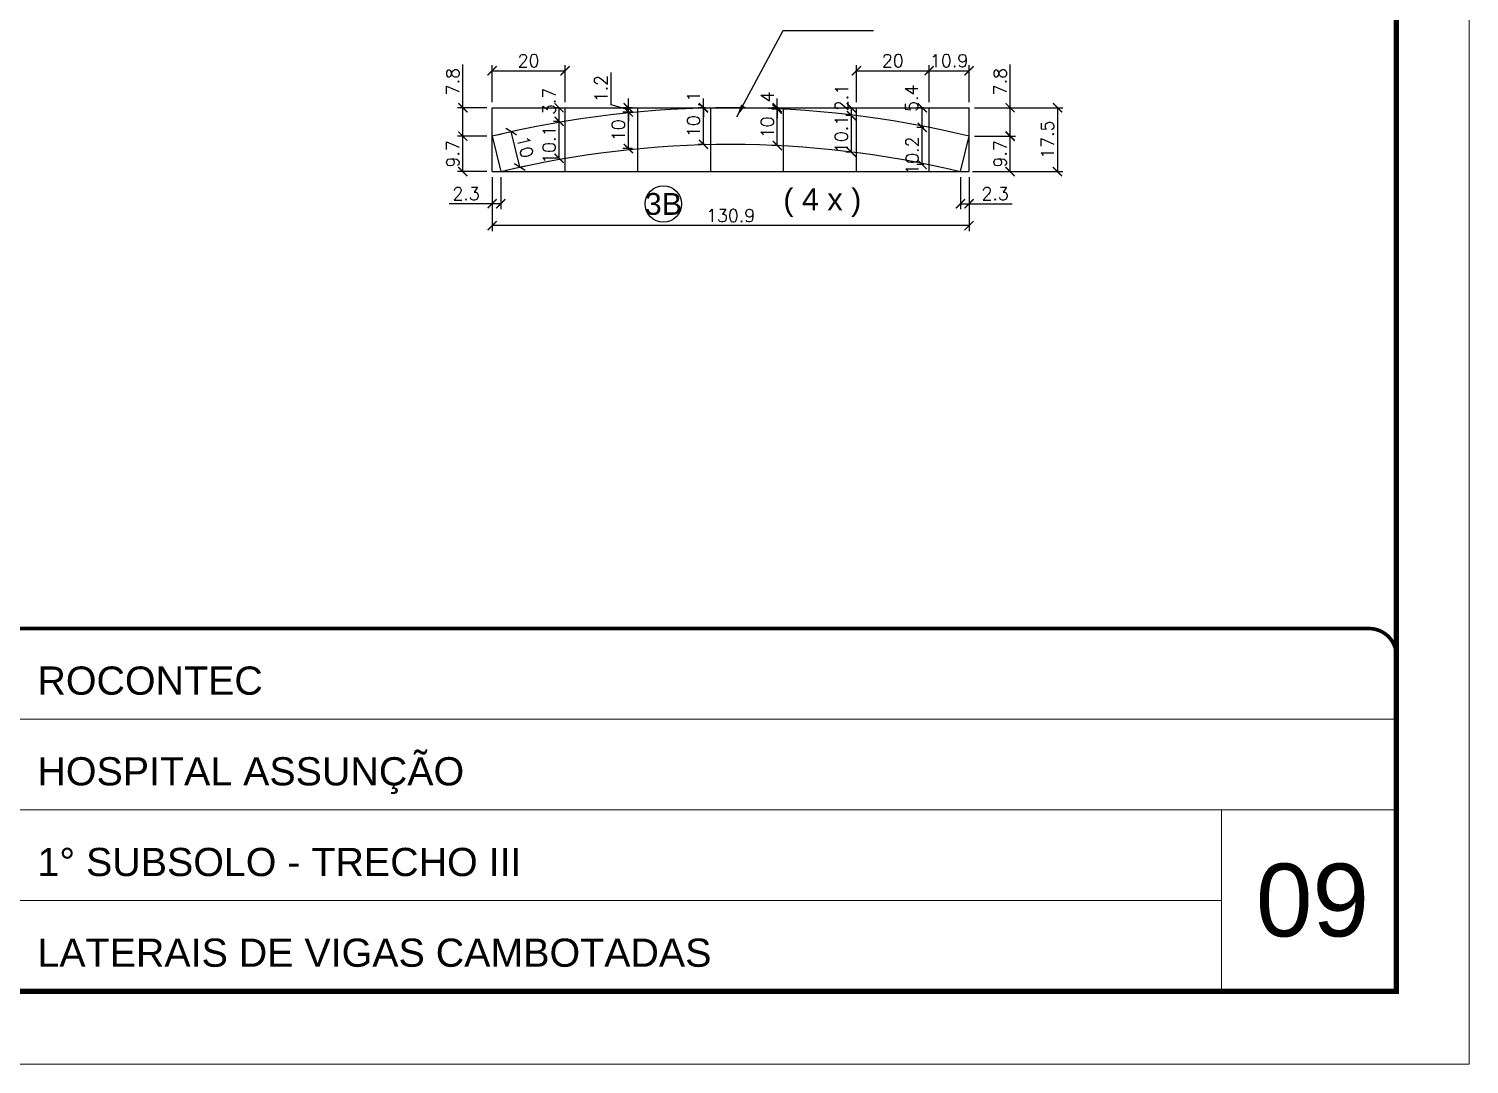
# Model space of a CAD drawing. Extents: x 2582 to 11841, y -26396 to 2611.
# Drawn here: x 3276 to 4067, y -1127 to -559 of the extents above; entities that cross this region are included whole.
import ezdxf
from ezdxf.enums import TextEntityAlignment as Align

# ---------------------------------------------------------------- set-up
doc = ezdxf.new("R2010")
doc.units = 0
doc.linetypes.add('CONTINUO', pattern=[0])
doc.linetypes.add('DASHED', pattern=[0.75, 0.5, -0.25])
for name, color, linetype, lineweight in [('CARIMBO', 255, 'Continuous', 9), ('Folhas', 255, 'Continuous', 9), ('SARRAFO DE PRESSAO', 251, 'DASHED', 9)]:
    doc.layers.add(name, color=color, linetype=linetype, lineweight=lineweight)
for name, color, linetype in [('COTA', 241, 'Continuous'), ('Painéis', 200, 'Continuous'), ('Romaneio', 10, 'Continuous')]:
    doc.layers.add(name, color=color, linetype=linetype)
doc.styles.add('ARIAL', font='arial.ttf')
doc.styles.add('COTA TECNICA', font='techl___.ttf', dxfattribs={"height": 10})
doc.styles.add('Romans', font='romans.shx')
doc.dimstyles.new('Cota Seção (2x)', dxfattribs={"dimtxt": 7, "dimasz": 5, "dimexe": 3, "dimexo": 3, "dimgap": 2, "dimtad": 3, "dimdec": 1, "dimlfac": 0.5, "dimzin": 12, "dimdsep": 46, "dimtxsty": 'Romans', "dimblk": 'ARCHTICK', "dimcen": 0, "dimclrd": 4, "dimclre": 4, "dimclrt": 1, "dimadec": 1, "dimazin": 3, "dimtfac": 1, "dimtdec": 1, "dimtmove": 0, "dimatfit": 3, "dimldrblk": 'OBLIQUE', "dimfxl": 1, "dimtolj": 1, "dimtzin": 12, "dimarcsym": 0})
doc.dimstyles.new('PAINEL', dxfattribs={"dimtxt": 10, "dimasz": 3, "dimexe": 3, "dimexo": 3, "dimgap": 3, "dimtad": 1, "dimdec": 1, "dimzin": 12, "dimdsep": 46, "dimtxsty": 'COTA TECNICA', "dimblk1": 'OBLIQUE', "dimblk2": 'OBLIQUE', "dimsah": 1, "dimcen": 0.9, "dimclrd": 4, "dimclre": 4, "dimclrt": 240, "dimadec": 1, "dimazin": 3, "dimtfac": 1, "dimtdec": 1, "dimtmove": 0, "dimatfit": 3, "dimfxl": 1, "dimtolj": 1, "dimtzin": 12, "dimarcsym": 0})

# ---------------------------------------------------------------- blocks, each defined once
blk = doc.blocks.new('9999999999')
at = {"color": 30, "linetype": 'CONTINUO'}
for p, q in [((98564.56, 34379.64), (99583.98, 34379.64)), ((98564.56, 34329.83), (99487.98, 34329.83)), ((99583.98, 34329.83), (99487.98, 34329.83)), ((99487.98, 34329.83), (99487.98, 34230.21)), ((98564.56, 34280.02), (99487.98, 34280.02))]:
    blk.add_line(p, q, dxfattribs=at)
at = {"color": 30, "linetype": 'CONTINUO', "const_width": 2}
blk.add_lwpolyline([(99583.98, 34230.21), (99583.98, 34414.45, 0.414214), (99568.98, 34429.45), (98228.98, 34429.45, 0.414214), (98213.98, 34414.45), (98213.98, 34245.21, 0.414214), (98228.98, 34230.21), (99583.98, 34230.21)], format="xyb", dxfattribs=at)
at = {"layer": 'Folhas'}
blk.add_lwpolyline([(98138.98, 34190.21), (99623.98, 34190.21), (99623.98, 35240.21), (98138.98, 35240.21)], close=True, dxfattribs=at)
at = {"layer": 'Folhas', "color": 30, "const_width": 3}
blk.add_lwpolyline([(98213.98, 34230.21), (99583.98, 34230.21), (99583.98, 35200.21), (98213.98, 35200.21)], close=True, dxfattribs=at)
at = {"color": 7, "linetype": 'Continuous', "ltscale": 5, "style": 'ARIAL'}
for s, height, p in [('ROCONTEC', 15.483, (98837.68, 34393.13)), ('HOSPITAL ASSUNÇÃO', 15.4829, (98837.68, 34343.32)), ('1° SUBSOLO - TRECHO III', 15.4829, (98837.68, 34293.51)), ('LATERAIS DE VIGAS CAMBOTADAS', 15.4829, (98837.68, 34243.7))]:
    blk.add_text(s, height=height, dxfattribs=at).set_placement(p)
blk = doc.blocks.new('_ArchTick')
at = {"color": 0, "linetype": 'ByBlock', "const_width": 0.15}
blk.add_lwpolyline([(-0.5, -0.5), (0.5, 0.5)], dxfattribs=at)
blk = doc.blocks.new('*D272')
at = {"layer": 'COTA', "color": 4, "linetype": 'ByBlock', "lineweight": -2, "transparency": 16777216}
for p, q in [((3814.52, -602.06), (3814.52, -578.39)), ((3794.95, -602.06), (3817.52, -602.06)), ((3814.52, -617.58), (3814.52, -602.06))]:
    blk.add_line(p, q, dxfattribs=at)
at = {"layer": 'COTA', "color": 4, "lineweight": -2, "transparency": 16777216}
blk.add_line((3794.95, -617.58), (3817.52, -617.58), dxfattribs=at)
at = {"layer": 'Defpoints', "color": 0, "linetype": 'ByBlock', "transparency": 16777216}
for p in [(3791.95, -602.06), (3814.52, -602.06), (3791.95, -617.58)]:
    blk.add_point(p, dxfattribs=at)
at = {"layer": 'COTA', "color": 4, "linetype": 'ByBlock', "lineweight": -2, "transparency": 16777216, "xscale": 5, "yscale": 5, "zscale": 5}
for p, rotation in [((3814.52, -602.06), 90), ((3814.52, -617.58), 270)]:
    blk.add_blockref('_ArchTick', p, dxfattribs=dict(at, rotation=rotation))
at = {"layer": 'COTA', "color": 1, "linetype": 'ByBlock', "transparency": 16777216, "insert": (3809.02, -587.72), "char_height": 7, "attachment_point": 5, "rotation": 90, "style": 'Romans'}
blk.add_mtext('\\A1;7.8', dxfattribs=at)
blk = doc.blocks.new('_Oblique')
at = {"color": 0, "linetype": 'ByBlock', "lineweight": -2}
blk.add_line((-0.5, -0.5), (0.5, 0.5), dxfattribs=at)
blk = doc.blocks.new('*D50')
at = {"layer": 'COTA', "color": 4, "lineweight": -2, "transparency": 16777216}
blk.add_line((3794.95, -602.06), (3843.55, -602.06), dxfattribs=at)
at = {"layer": 'COTA', "color": 4, "linetype": 'ByBlock', "lineweight": -2, "transparency": 16777216}
for p, q in [((3840.55, -602.06), (3840.55, -637.1)), ((3794.95, -637.1), (3843.55, -637.1))]:
    blk.add_line(p, q, dxfattribs=at)
at = {"layer": 'Defpoints', "color": 0, "linetype": 'ByBlock', "transparency": 16777216}
for p in [(3791.95, -602.06), (3791.95, -637.1), (3840.55, -637.1)]:
    blk.add_point(p, dxfattribs=at)
at = {"layer": 'COTA', "color": 4, "linetype": 'ByBlock', "lineweight": -2, "transparency": 16777216, "xscale": 5, "yscale": 5, "zscale": 5}
for p, rotation in [((3840.55, -602.06), 90), ((3840.55, -637.1), 270)]:
    blk.add_blockref('_ArchTick', p, dxfattribs=dict(at, rotation=rotation))
at = {"layer": 'COTA', "color": 1, "linetype": 'ByBlock', "transparency": 16777216, "insert": (3835.05, -619.58), "char_height": 7, "attachment_point": 5, "rotation": 90, "style": 'Romans'}
blk.add_mtext('\\A1;17.5', dxfattribs=at)
blk = doc.blocks.new('*D273')
at = {"layer": 'COTA', "color": 4, "linetype": 'ByBlock', "lineweight": -2, "transparency": 16777216}
for p, q in [((3527.07, -617.66), (3510.95, -617.66)), ((3513.95, -637.1), (3513.95, -617.66))]:
    blk.add_line(p, q, dxfattribs=at)
at = {"layer": 'COTA', "color": 4, "lineweight": -2, "transparency": 16777216}
blk.add_line((3527.07, -637.1), (3510.95, -637.1), dxfattribs=at)
at = {"layer": 'Defpoints', "color": 0, "linetype": 'ByBlock', "transparency": 16777216}
for p in [(3513.95, -617.66), (3530.07, -617.66), (3530.07, -637.1)]:
    blk.add_point(p, dxfattribs=at)
at = {"layer": 'COTA', "color": 4, "linetype": 'ByBlock', "lineweight": -2, "transparency": 16777216, "xscale": 5, "yscale": 5, "zscale": 5}
for p, rotation in [((3513.95, -617.66), 90), ((3513.95, -637.1), 270)]:
    blk.add_blockref('_ArchTick', p, dxfattribs=dict(at, rotation=rotation))
at = {"layer": 'COTA', "color": 1, "linetype": 'ByBlock', "transparency": 16777216, "insert": (3508.45, -627.38), "char_height": 7, "attachment_point": 5, "rotation": 90, "style": 'Romans'}
blk.add_mtext('\\A1;9.7', dxfattribs=at)
blk = doc.blocks.new('*D274')
at = {"layer": 'COTA', "color": 4, "linetype": 'ByBlock', "lineweight": -2, "transparency": 16777216}
for p, q in [((3513.95, -602.06), (3513.95, -578.39)), ((3527.07, -602.06), (3510.95, -602.06)), ((3513.95, -617.66), (3513.95, -602.06))]:
    blk.add_line(p, q, dxfattribs=at)
at = {"layer": 'COTA', "color": 4, "lineweight": -2, "transparency": 16777216}
blk.add_line((3527.07, -617.66), (3510.95, -617.66), dxfattribs=at)
at = {"layer": 'Defpoints', "color": 0, "linetype": 'ByBlock', "transparency": 16777216}
for p in [(3513.95, -602.06), (3530.07, -602.06), (3530.07, -617.66)]:
    blk.add_point(p, dxfattribs=at)
at = {"layer": 'COTA', "color": 4, "linetype": 'ByBlock', "lineweight": -2, "transparency": 16777216, "xscale": 5, "yscale": 5, "zscale": 5}
for p, rotation in [((3513.95, -602.06), 90), ((3513.95, -617.66), 270)]:
    blk.add_blockref('_ArchTick', p, dxfattribs=dict(at, rotation=rotation))
at = {"layer": 'COTA', "color": 1, "linetype": 'ByBlock', "transparency": 16777216, "insert": (3508.45, -587.72), "char_height": 7, "attachment_point": 5, "rotation": 90, "style": 'Romans'}
blk.add_mtext('\\A1;7.8', dxfattribs=at)
blk = doc.blocks.new('*D275')
at = {"layer": 'COTA', "color": 4, "linetype": 'ByBlock', "lineweight": -2, "transparency": 16777216}
for p, q in [((3794.95, -617.66), (3817.52, -617.66)), ((3814.52, -637.1), (3814.52, -617.66))]:
    blk.add_line(p, q, dxfattribs=at)
at = {"layer": 'COTA', "color": 4, "lineweight": -2, "transparency": 16777216}
blk.add_line((3793.79, -637.1), (3817.52, -637.1), dxfattribs=at)
at = {"layer": 'Defpoints', "color": 0, "linetype": 'ByBlock', "transparency": 16777216}
for p in [(3791.95, -617.66), (3814.52, -617.66), (3790.79, -637.1)]:
    blk.add_point(p, dxfattribs=at)
at = {"layer": 'COTA', "color": 4, "linetype": 'ByBlock', "lineweight": -2, "transparency": 16777216, "xscale": 5, "yscale": 5, "zscale": 5}
for p, rotation in [((3814.52, -617.66), 90), ((3814.52, -637.1), 270)]:
    blk.add_blockref('_ArchTick', p, dxfattribs=dict(at, rotation=rotation))
at = {"layer": 'COTA', "color": 1, "linetype": 'ByBlock', "transparency": 16777216, "insert": (3809.02, -627.38), "char_height": 7, "attachment_point": 5, "rotation": 90, "style": 'Romans'}
blk.add_mtext('\\A1;9.7', dxfattribs=at)
blk = doc.blocks.new('*D276')
at = {"layer": 'COTA', "color": 4, "lineweight": -2, "transparency": 16777216}
blk.add_line((3787.25, -640.1), (3787.25, -657.76), dxfattribs=at)
at = {"layer": 'COTA', "color": 4, "linetype": 'ByBlock', "lineweight": -2, "transparency": 16777216}
for p, q in [((3791.95, -640.1), (3791.95, -657.76)), ((3787.25, -654.76), (3791.95, -654.76)), ((3791.95, -654.76), (3815.62, -654.76))]:
    blk.add_line(p, q, dxfattribs=at)
at = {"layer": 'Defpoints', "color": 0, "linetype": 'ByBlock', "transparency": 16777216}
for p in [(3787.25, -637.1), (3791.95, -637.1), (3791.95, -654.76)]:
    blk.add_point(p, dxfattribs=at)
at = {"layer": 'COTA', "color": 4, "linetype": 'ByBlock', "lineweight": -2, "transparency": 16777216, "xscale": 5, "yscale": 5, "zscale": 5, "rotation": 180}
blk.add_blockref('_ArchTick', (3787.25, -654.76), dxfattribs=at)
at = {"layer": 'COTA', "color": 4, "linetype": 'ByBlock', "lineweight": -2, "transparency": 16777216, "xscale": 5, "yscale": 5, "zscale": 5}
blk.add_blockref('_ArchTick', (3791.95, -654.76), dxfattribs=at)
at = {"layer": 'COTA', "color": 1, "linetype": 'ByBlock', "transparency": 16777216, "insert": (3806.29, -649.26), "char_height": 7, "attachment_point": 5, "style": 'Romans'}
blk.add_mtext('\\A1;2.3', dxfattribs=at)
blk = doc.blocks.new('*D277')
at = {"layer": 'COTA', "color": 4, "linetype": 'ByBlock', "lineweight": -2, "transparency": 16777216}
for p, q in [((3530.07, -640.1), (3530.07, -657.76)), ((3530.07, -654.76), (3506.4, -654.76)), ((3534.77, -654.76), (3530.07, -654.76))]:
    blk.add_line(p, q, dxfattribs=at)
at = {"layer": 'COTA', "color": 4, "lineweight": -2, "transparency": 16777216}
blk.add_line((3534.77, -640.1), (3534.77, -657.76), dxfattribs=at)
at = {"layer": 'Defpoints', "color": 0, "linetype": 'ByBlock', "transparency": 16777216}
for p in [(3530.07, -637.1), (3534.77, -637.1), (3530.07, -654.76)]:
    blk.add_point(p, dxfattribs=at)
at = {"layer": 'COTA', "color": 4, "linetype": 'ByBlock', "lineweight": -2, "transparency": 16777216, "xscale": 5, "yscale": 5, "zscale": 5, "rotation": 180}
blk.add_blockref('_ArchTick', (3530.07, -654.76), dxfattribs=at)
at = {"layer": 'COTA', "color": 4, "linetype": 'ByBlock', "lineweight": -2, "transparency": 16777216, "xscale": 5, "yscale": 5, "zscale": 5}
blk.add_blockref('_ArchTick', (3534.77, -654.76), dxfattribs=at)
at = {"layer": 'COTA', "color": 1, "linetype": 'ByBlock', "transparency": 16777216, "insert": (3515.74, -649.26), "char_height": 7, "attachment_point": 5, "style": 'Romans'}
blk.add_mtext('\\A1;2.3', dxfattribs=at)
blk = doc.blocks.new('*D797')
at = {"layer": 'COTA', "color": 4, "linetype": 'ByBlock', "lineweight": -2, "transparency": 16777216}
for p, q in [((3532.99, -616.96), (3543.45, -614.43)), ((3545.23, -634.57), (3540.53, -615.13))]:
    blk.add_line(p, q, dxfattribs=at)
at = {"layer": 'COTA', "color": 4, "lineweight": -2, "transparency": 16777216}
blk.add_line((3537.69, -636.4), (3548.15, -633.87), dxfattribs=at)
at = {"layer": 'Defpoints', "color": 0, "linetype": 'ByBlock', "transparency": 16777216}
for p in [(3540.53, -615.13), (3530.07, -617.66), (3534.77, -637.1)]:
    blk.add_point(p, dxfattribs=at)
at = {"layer": 'COTA', "color": 4, "linetype": 'ByBlock', "lineweight": -2, "transparency": 16777216, "xscale": 5, "yscale": 5, "zscale": 5}
for p, rotation in [((3540.53, -615.13), 103.591537494868), ((3545.23, -634.57), 283.591537494868)]:
    blk.add_blockref('_ArchTick', p, dxfattribs=dict(at, rotation=rotation))
at = {"layer": 'COTA', "color": 1, "linetype": 'ByBlock', "transparency": 16777216, "insert": (3548.23, -623.56), "char_height": 7, "attachment_point": 5, "rotation": 283.59154, "style": 'Romans'}
blk.add_mtext('\\A1;10', dxfattribs=at)
blk = doc.blocks.new('*D884')
at = {"layer": 'COTA', "color": 4, "linetype": 'ByBlock', "lineweight": -2, "transparency": 16777216}
for p, q in [((3567.07, -609.53), (3563.82, -609.53)), ((3566.82, -629.81), (3566.82, -609.53))]:
    blk.add_line(p, q, dxfattribs=at)
at = {"layer": 'COTA', "color": 4, "lineweight": -2, "transparency": 16777216}
blk.add_line((3567.07, -629.81), (3563.82, -629.81), dxfattribs=at)
at = {"layer": 'Defpoints', "color": 0, "linetype": 'ByBlock', "transparency": 16777216}
for p in [(3566.82, -609.53), (3570.07, -609.53), (3570.07, -629.81)]:
    blk.add_point(p, dxfattribs=at)
at = {"layer": 'COTA', "color": 4, "linetype": 'ByBlock', "lineweight": -2, "transparency": 16777216, "xscale": 5, "yscale": 5, "zscale": 5}
for p, rotation in [((3566.82, -609.53), 90), ((3566.82, -629.81), 270)]:
    blk.add_blockref('_ArchTick', p, dxfattribs=dict(at, rotation=rotation))
at = {"layer": 'COTA', "color": 1, "linetype": 'ByBlock', "transparency": 16777216, "insert": (3561.32, -622.38), "char_height": 7, "attachment_point": 5, "rotation": 90, "style": 'Romans'}
blk.add_mtext('\\A1;10.1', dxfattribs=at)
blk = doc.blocks.new('*D885')
at = {"layer": 'COTA', "color": 4, "linetype": 'ByBlock', "lineweight": -2, "transparency": 16777216}
for p, q in [((3567.07, -602.06), (3563.82, -602.06)), ((3566.82, -609.53), (3566.82, -602.06))]:
    blk.add_line(p, q, dxfattribs=at)
at = {"layer": 'COTA', "color": 4, "lineweight": -2, "transparency": 16777216}
blk.add_line((3567.07, -609.53), (3563.82, -609.53), dxfattribs=at)
at = {"layer": 'Defpoints', "color": 0, "linetype": 'ByBlock', "transparency": 16777216}
for p in [(3566.82, -602.06), (3570.07, -602.06), (3570.07, -609.53)]:
    blk.add_point(p, dxfattribs=at)
at = {"layer": 'COTA', "color": 4, "linetype": 'ByBlock', "lineweight": -2, "transparency": 16777216, "xscale": 5, "yscale": 5, "zscale": 5}
for p, rotation in [((3566.82, -602.06), 90), ((3566.82, -609.53), 270)]:
    blk.add_blockref('_ArchTick', p, dxfattribs=dict(at, rotation=rotation))
at = {"layer": 'COTA', "color": 1, "linetype": 'ByBlock', "transparency": 16777216, "insert": (3561.32, -598.55), "char_height": 7, "attachment_point": 5, "rotation": 90, "style": 'Romans'}
blk.add_mtext('\\A1;3.7', dxfattribs=at)
blk = doc.blocks.new('*D886')
at = {"layer": 'COTA', "color": 4, "linetype": 'ByBlock', "lineweight": -2, "transparency": 16777216}
for p, q in [((3607.07, -604.39), (3601.85, -604.39)), ((3604.85, -624.48), (3604.85, -604.39))]:
    blk.add_line(p, q, dxfattribs=at)
at = {"layer": 'COTA', "color": 4, "lineweight": -2, "transparency": 16777216}
blk.add_line((3607.07, -624.48), (3601.85, -624.48), dxfattribs=at)
at = {"layer": 'Defpoints', "color": 0, "linetype": 'ByBlock', "transparency": 16777216}
for p in [(3604.85, -604.39), (3610.07, -604.39), (3610.07, -624.48)]:
    blk.add_point(p, dxfattribs=at)
at = {"layer": 'COTA', "color": 4, "linetype": 'ByBlock', "lineweight": -2, "transparency": 16777216, "xscale": 5, "yscale": 5, "zscale": 5}
for p, rotation in [((3604.85, -604.39), 90), ((3604.85, -624.48), 270)]:
    blk.add_blockref('_ArchTick', p, dxfattribs=dict(at, rotation=rotation))
at = {"layer": 'COTA', "color": 1, "linetype": 'ByBlock', "transparency": 16777216, "insert": (3599.35, -614.43), "char_height": 7, "attachment_point": 5, "rotation": 90, "style": 'Romans'}
blk.add_mtext('\\A1;10', dxfattribs=at)
blk = doc.blocks.new('*D887')
at = {"layer": 'COTA', "color": 4, "linetype": 'ByBlock', "lineweight": -2, "transparency": 16777216}
for p, q in [((3595.35, -600.37), (3595.35, -582.71)), ((3604.85, -603.22), (3595.35, -600.37)), ((3604.85, -602.06), (3604.85, -597.06)), ((3607.07, -602.06), (3601.85, -602.06)), ((3604.85, -604.39), (3604.85, -602.06)), ((3604.85, -604.39), (3604.85, -602.06)), ((3604.85, -604.39), (3604.85, -609.39))]:
    blk.add_line(p, q, dxfattribs=at)
at = {"layer": 'COTA', "color": 4, "lineweight": -2, "transparency": 16777216}
blk.add_line((3607.07, -604.39), (3601.85, -604.39), dxfattribs=at)
at = {"layer": 'Defpoints', "color": 0, "linetype": 'ByBlock', "transparency": 16777216}
for p in [(3604.85, -602.06), (3610.07, -602.06), (3610.07, -604.39)]:
    blk.add_point(p, dxfattribs=at)
at = {"layer": 'COTA', "color": 4, "linetype": 'ByBlock', "lineweight": -2, "transparency": 16777216, "xscale": 5, "yscale": 5, "zscale": 5}
for p, rotation in [((3604.85, -602.06), 270), ((3604.85, -604.39), 90)]:
    blk.add_blockref('_ArchTick', p, dxfattribs=dict(at, rotation=rotation))
at = {"layer": 'COTA', "color": 1, "linetype": 'ByBlock', "transparency": 16777216, "insert": (3589.85, -591.54), "char_height": 7, "attachment_point": 5, "rotation": 90, "style": 'Romans'}
blk.add_mtext('\\A1;1.2', dxfattribs=at)
blk = doc.blocks.new('*D888')
at = {"layer": 'COTA', "color": 4, "linetype": 'ByBlock', "lineweight": -2, "transparency": 16777216}
for p, q in [((3647.07, -602.16), (3643.11, -602.16)), ((3646.11, -622.17), (3646.11, -602.16))]:
    blk.add_line(p, q, dxfattribs=at)
at = {"layer": 'COTA', "color": 4, "lineweight": -2, "transparency": 16777216}
blk.add_line((3647.07, -622.17), (3643.11, -622.17), dxfattribs=at)
at = {"layer": 'Defpoints', "color": 0, "linetype": 'ByBlock', "transparency": 16777216}
for p in [(3646.11, -602.16), (3650.07, -602.16), (3650.07, -622.17)]:
    blk.add_point(p, dxfattribs=at)
at = {"layer": 'COTA', "color": 4, "linetype": 'ByBlock', "lineweight": -2, "transparency": 16777216, "xscale": 5, "yscale": 5, "zscale": 5}
for p, rotation in [((3646.11, -602.16), 90), ((3646.11, -622.17), 270)]:
    blk.add_blockref('_ArchTick', p, dxfattribs=dict(at, rotation=rotation))
at = {"layer": 'COTA', "color": 1, "linetype": 'ByBlock', "transparency": 16777216, "insert": (3640.61, -612.17), "char_height": 7, "attachment_point": 5, "rotation": 90, "style": 'Romans'}
blk.add_mtext('\\A1;10', dxfattribs=at)
blk = doc.blocks.new('*D889')
at = {"layer": 'COTA', "color": 4, "linetype": 'ByBlock', "lineweight": -2, "transparency": 16777216}
for p, q in [((3646.11, -602.06), (3646.11, -597.06)), ((3647.07, -602.06), (3643.11, -602.06)), ((3646.11, -602.16), (3646.11, -602.06)), ((3646.11, -602.16), (3646.11, -607.16))]:
    blk.add_line(p, q, dxfattribs=at)
at = {"layer": 'COTA', "color": 4, "lineweight": -2, "transparency": 16777216}
blk.add_line((3647.07, -602.16), (3643.11, -602.16), dxfattribs=at)
at = {"layer": 'Defpoints', "color": 0, "linetype": 'ByBlock', "transparency": 16777216}
for p in [(3646.11, -602.06), (3650.07, -602.06), (3650.07, -602.16)]:
    blk.add_point(p, dxfattribs=at)
at = {"layer": 'COTA', "color": 4, "linetype": 'ByBlock', "lineweight": -2, "transparency": 16777216, "xscale": 5, "yscale": 5, "zscale": 5}
for p, rotation in [((3646.11, -602.06), 270), ((3646.11, -602.16), 90)]:
    blk.add_blockref('_ArchTick', p, dxfattribs=dict(at, rotation=rotation))
at = {"layer": 'COTA', "color": 1, "linetype": 'ByBlock', "transparency": 16777216, "insert": (3640.61, -597.26), "char_height": 7, "attachment_point": 5, "rotation": 90, "style": 'Romans'}
blk.add_mtext('\\A1;.1', dxfattribs=at)
blk = doc.blocks.new('*D890')
at = {"layer": 'COTA', "color": 4, "linetype": 'ByBlock', "lineweight": -2, "transparency": 16777216}
for p, q in [((3687.07, -602.82), (3683.67, -602.82)), ((3686.67, -622.84), (3686.67, -602.82))]:
    blk.add_line(p, q, dxfattribs=at)
at = {"layer": 'COTA', "color": 4, "lineweight": -2, "transparency": 16777216}
blk.add_line((3687.07, -622.84), (3683.67, -622.84), dxfattribs=at)
at = {"layer": 'Defpoints', "color": 0, "linetype": 'ByBlock', "transparency": 16777216}
for p in [(3686.67, -602.82), (3690.07, -602.82), (3690.07, -622.84)]:
    blk.add_point(p, dxfattribs=at)
at = {"layer": 'COTA', "color": 4, "linetype": 'ByBlock', "lineweight": -2, "transparency": 16777216, "xscale": 5, "yscale": 5, "zscale": 5}
for p, rotation in [((3686.67, -602.82), 90), ((3686.67, -622.84), 270)]:
    blk.add_blockref('_ArchTick', p, dxfattribs=dict(at, rotation=rotation))
at = {"layer": 'COTA', "color": 1, "linetype": 'ByBlock', "transparency": 16777216, "insert": (3681.17, -612.83), "char_height": 7, "attachment_point": 5, "rotation": 90, "style": 'Romans'}
blk.add_mtext('\\A1;10', dxfattribs=at)
blk = doc.blocks.new('*D891')
at = {"layer": 'COTA', "color": 4, "linetype": 'ByBlock', "lineweight": -2, "transparency": 16777216}
for p, q in [((3686.67, -602.06), (3686.67, -597.06)), ((3687.07, -602.06), (3683.67, -602.06)), ((3686.67, -602.82), (3686.67, -602.06)), ((3686.67, -602.82), (3686.67, -607.82))]:
    blk.add_line(p, q, dxfattribs=at)
at = {"layer": 'COTA', "color": 4, "lineweight": -2, "transparency": 16777216}
blk.add_line((3687.07, -602.82), (3683.67, -602.82), dxfattribs=at)
at = {"layer": 'Defpoints', "color": 0, "linetype": 'ByBlock', "transparency": 16777216}
for p in [(3686.67, -602.06), (3690.07, -602.06), (3690.07, -602.82)]:
    blk.add_point(p, dxfattribs=at)
at = {"layer": 'COTA', "color": 4, "linetype": 'ByBlock', "lineweight": -2, "transparency": 16777216, "xscale": 5, "yscale": 5, "zscale": 5}
for p, rotation in [((3686.67, -602.06), 270), ((3686.67, -602.82), 90)]:
    blk.add_blockref('_ArchTick', p, dxfattribs=dict(at, rotation=rotation))
at = {"layer": 'COTA', "color": 1, "linetype": 'ByBlock', "transparency": 16777216, "insert": (3681.17, -597.59), "char_height": 7, "attachment_point": 5, "rotation": 90, "style": 'Romans'}
blk.add_mtext('\\A1;.4', dxfattribs=at)
blk = doc.blocks.new('*D892')
at = {"layer": 'COTA', "color": 4, "linetype": 'ByBlock', "lineweight": -2, "transparency": 16777216}
for p, q in [((3727.07, -606.35), (3724.32, -606.35)), ((3727.32, -626.51), (3727.32, -606.35))]:
    blk.add_line(p, q, dxfattribs=at)
at = {"layer": 'COTA', "color": 4, "lineweight": -2, "transparency": 16777216}
blk.add_line((3727.07, -626.51), (3724.32, -626.51), dxfattribs=at)
at = {"layer": 'Defpoints', "color": 0, "linetype": 'ByBlock', "transparency": 16777216}
for p in [(3727.32, -606.35), (3730.07, -606.35), (3730.07, -626.51)]:
    blk.add_point(p, dxfattribs=at)
at = {"layer": 'COTA', "color": 4, "linetype": 'ByBlock', "lineweight": -2, "transparency": 16777216, "xscale": 5, "yscale": 5, "zscale": 5}
for p, rotation in [((3727.32, -606.35), 90), ((3727.32, -626.51), 270)]:
    blk.add_blockref('_ArchTick', p, dxfattribs=dict(at, rotation=rotation))
at = {"layer": 'COTA', "color": 1, "linetype": 'ByBlock', "transparency": 16777216, "insert": (3721.82, -616.43), "char_height": 7, "attachment_point": 5, "rotation": 90, "style": 'Romans'}
blk.add_mtext('\\A1;10.1', dxfattribs=at)
blk = doc.blocks.new('*D893')
at = {"layer": 'COTA', "color": 4, "linetype": 'ByBlock', "lineweight": -2, "transparency": 16777216}
for p, q in [((3727.07, -602.06), (3724.32, -602.06)), ((3727.32, -606.35), (3727.32, -602.06))]:
    blk.add_line(p, q, dxfattribs=at)
at = {"layer": 'COTA', "color": 4, "lineweight": -2, "transparency": 16777216}
blk.add_line((3727.07, -606.35), (3724.32, -606.35), dxfattribs=at)
at = {"layer": 'Defpoints', "color": 0, "linetype": 'ByBlock', "transparency": 16777216}
for p in [(3727.32, -602.06), (3730.07, -602.06), (3730.07, -606.35)]:
    blk.add_point(p, dxfattribs=at)
at = {"layer": 'COTA', "color": 4, "linetype": 'ByBlock', "lineweight": -2, "transparency": 16777216, "xscale": 5, "yscale": 5, "zscale": 5}
for p, rotation in [((3727.32, -602.06), 90), ((3727.32, -606.35), 270)]:
    blk.add_blockref('_ArchTick', p, dxfattribs=dict(at, rotation=rotation))
at = {"layer": 'COTA', "color": 1, "linetype": 'ByBlock', "transparency": 16777216, "insert": (3722, -596.42), "char_height": 7, "attachment_point": 5, "rotation": 90, "style": 'Romans'}
blk.add_mtext('\\A1;2.1', dxfattribs=at)
blk = doc.blocks.new('*D894')
at = {"layer": 'COTA', "color": 4, "linetype": 'ByBlock', "lineweight": -2, "transparency": 16777216}
for p, q in [((3767.07, -612.83), (3763.25, -612.83)), ((3766.25, -633.24), (3766.25, -612.83))]:
    blk.add_line(p, q, dxfattribs=at)
at = {"layer": 'COTA', "color": 4, "lineweight": -2, "transparency": 16777216}
blk.add_line((3767.07, -633.24), (3763.25, -633.24), dxfattribs=at)
at = {"layer": 'Defpoints', "color": 0, "linetype": 'ByBlock', "transparency": 16777216}
for p in [(3766.25, -612.83), (3770.07, -612.83), (3770.07, -633.24)]:
    blk.add_point(p, dxfattribs=at)
at = {"layer": 'COTA', "color": 4, "linetype": 'ByBlock', "lineweight": -2, "transparency": 16777216, "xscale": 5, "yscale": 5, "zscale": 5}
for p, rotation in [((3766.25, -612.83), 90), ((3766.25, -633.24), 270)]:
    blk.add_blockref('_ArchTick', p, dxfattribs=dict(at, rotation=rotation))
at = {"layer": 'COTA', "color": 1, "linetype": 'ByBlock', "transparency": 16777216, "insert": (3760.75, -628.39), "char_height": 7, "attachment_point": 5, "rotation": 90, "style": 'Romans'}
blk.add_mtext('\\A1;10.2', dxfattribs=at)
blk = doc.blocks.new('*D895')
at = {"layer": 'COTA', "color": 4, "linetype": 'ByBlock', "lineweight": -2, "transparency": 16777216}
for p, q in [((3767.07, -602.06), (3763.25, -602.06)), ((3766.25, -612.83), (3766.25, -602.06))]:
    blk.add_line(p, q, dxfattribs=at)
at = {"layer": 'COTA', "color": 4, "lineweight": -2, "transparency": 16777216}
blk.add_line((3767.07, -612.83), (3763.25, -612.83), dxfattribs=at)
at = {"layer": 'Defpoints', "color": 0, "linetype": 'ByBlock', "transparency": 16777216}
for p in [(3766.25, -602.06), (3770.07, -602.06), (3770.07, -612.83)]:
    blk.add_point(p, dxfattribs=at)
at = {"layer": 'COTA', "color": 4, "linetype": 'ByBlock', "lineweight": -2, "transparency": 16777216, "xscale": 5, "yscale": 5, "zscale": 5}
for p, rotation in [((3766.25, -602.06), 90), ((3766.25, -612.83), 270)]:
    blk.add_blockref('_ArchTick', p, dxfattribs=dict(at, rotation=rotation))
at = {"layer": 'COTA', "color": 1, "linetype": 'ByBlock', "transparency": 16777216, "insert": (3760.37, -596.82), "char_height": 7, "attachment_point": 5, "rotation": 90, "style": 'Romans'}
blk.add_mtext('\\A1;5.4', dxfattribs=at)
blk = doc.blocks.new('*D896')
at = {"layer": 'COTA', "color": 4, "linetype": 'ByBlock', "lineweight": -2, "transparency": 16777216}
for p, q in [((3530.07, -640.1), (3530.07, -669.79)), ((3791.95, -666.79), (3530.07, -666.79))]:
    blk.add_line(p, q, dxfattribs=at)
at = {"layer": 'COTA', "color": 4, "lineweight": -2, "transparency": 16777216}
blk.add_line((3791.95, -640.1), (3791.95, -669.79), dxfattribs=at)
at = {"layer": 'Defpoints', "color": 0, "linetype": 'ByBlock', "transparency": 16777216}
for p in [(3530.07, -637.1), (3791.95, -637.1), (3530.07, -666.79)]:
    blk.add_point(p, dxfattribs=at)
at = {"layer": 'COTA', "color": 4, "linetype": 'ByBlock', "lineweight": -2, "transparency": 16777216, "xscale": 5, "yscale": 5, "zscale": 5, "rotation": 180}
blk.add_blockref('_ArchTick', (3530.07, -666.79), dxfattribs=at)
at = {"layer": 'COTA', "color": 4, "linetype": 'ByBlock', "lineweight": -2, "transparency": 16777216, "xscale": 5, "yscale": 5, "zscale": 5}
blk.add_blockref('_ArchTick', (3791.95, -666.79), dxfattribs=at)
at = {"layer": 'COTA', "color": 1, "linetype": 'ByBlock', "transparency": 16777216, "insert": (3661.01, -661.29), "char_height": 7, "attachment_point": 5, "style": 'Romans'}
blk.add_mtext('\\A1;130.9', dxfattribs=at)
blk = doc.blocks.new('*D1356')
at = {"color": 4, "lineweight": -2, "transparency": 16777216}
for p, q in [((3730.07, -599.06), (3730.07, -578.73)), ((3730.07, -581.73), (3770.07, -581.73)), ((3770.07, -599.06), (3770.07, -578.73))]:
    blk.add_line(p, q, dxfattribs=at)
at = {"layer": 'Defpoints', "color": 0, "transparency": 16777216}
for p in [(3770.07, -581.73), (3730.07, -602.06), (3770.07, -602.06)]:
    blk.add_point(p, dxfattribs=at)
at = {"color": 4, "lineweight": -2, "transparency": 16777216, "xscale": 5, "yscale": 5, "zscale": 5, "rotation": 180}
blk.add_blockref('_ArchTick', (3730.07, -581.73), dxfattribs=at)
at = {"color": 4, "lineweight": -2, "transparency": 16777216, "xscale": 5, "yscale": 5, "zscale": 5}
blk.add_blockref('_ArchTick', (3770.07, -581.73), dxfattribs=at)
at = {"color": 1, "transparency": 16777216, "insert": (3750.07, -576.23), "char_height": 7, "attachment_point": 5, "style": 'Romans'}
blk.add_mtext('\\A1;20', dxfattribs=at)
blk = doc.blocks.new('*D1357')
at = {"color": 4, "lineweight": -2, "transparency": 16777216}
for p, q in [((3770.07, -599.06), (3770.07, -578.73)), ((3770.07, -581.73), (3791.95, -581.73)), ((3791.95, -599.06), (3791.95, -578.73))]:
    blk.add_line(p, q, dxfattribs=at)
at = {"layer": 'Defpoints', "color": 0, "transparency": 16777216}
for p in [(3791.95, -581.73), (3770.07, -602.06), (3791.95, -602.06)]:
    blk.add_point(p, dxfattribs=at)
at = {"color": 4, "lineweight": -2, "transparency": 16777216, "xscale": 5, "yscale": 5, "zscale": 5, "rotation": 180}
blk.add_blockref('_ArchTick', (3770.07, -581.73), dxfattribs=at)
at = {"color": 4, "lineweight": -2, "transparency": 16777216, "xscale": 5, "yscale": 5, "zscale": 5}
blk.add_blockref('_ArchTick', (3791.95, -581.73), dxfattribs=at)
at = {"color": 1, "transparency": 16777216, "insert": (3781.01, -576.23), "char_height": 7, "attachment_point": 5, "style": 'Romans'}
blk.add_mtext('\\A1;10.9', dxfattribs=at)
blk = doc.blocks.new('*D1358')
at = {"color": 4, "lineweight": -2, "transparency": 16777216}
for p, q in [((3530.07, -599.06), (3530.07, -578.73)), ((3530.07, -581.73), (3570.07, -581.73)), ((3570.07, -599.06), (3570.07, -578.73))]:
    blk.add_line(p, q, dxfattribs=at)
at = {"layer": 'Defpoints', "color": 0, "transparency": 16777216}
for p in [(3570.07, -581.73), (3530.07, -602.06), (3570.07, -602.06)]:
    blk.add_point(p, dxfattribs=at)
at = {"color": 4, "lineweight": -2, "transparency": 16777216, "xscale": 5, "yscale": 5, "zscale": 5, "rotation": 180}
blk.add_blockref('_ArchTick', (3530.07, -581.73), dxfattribs=at)
at = {"color": 4, "lineweight": -2, "transparency": 16777216, "xscale": 5, "yscale": 5, "zscale": 5}
blk.add_blockref('_ArchTick', (3570.07, -581.73), dxfattribs=at)
at = {"color": 1, "transparency": 16777216, "insert": (3550.07, -576.23), "char_height": 7, "attachment_point": 5, "style": 'Romans'}
blk.add_mtext('\\A1;20', dxfattribs=at)

msp = doc.modelspace()

# ---------------------------------------------------------------- linework, layer by layer
at = {"layer": 'COTA', "linetype": 'ByBlock'}
for p, q in [((3530.07, -602.06), (3791.95, -602.06)), ((3530.07, -637.1), (3530.07, -602.06)), ((3570.07, -637.1), (3570.07, -602.06)), ((3610.07, -637.1), (3610.07, -602.06)), ((3650.07, -637.1), (3650.07, -602.06)), ((3690.07, -637.1), (3690.07, -602.06)), ((3730.07, -637.1), (3730.07, -602.06)), ((3770.07, -637.1), (3770.07, -602.06)), ((3791.95, -637.1), (3791.95, -602.06)), ((3530.07, -637.1), (3791.95, -637.1))]:
    msp.add_line(p, q, dxfattribs=at)
at = {"layer": 'Painéis'}
msp.add_lwpolyline([(3530.07, -617.66), (3534.77, -637.1, -0.119168), (3787.25, -637.1), (3791.95, -617.66, 0.119168)], format="xyb", close=True, dxfattribs=at)
at = {"layer": 'Romaneio', "color": 1, "linetype": 'ByBlock'}
msp.add_circle((3624.1, -654.87), 10, dxfattribs=at)

# ---------------------------------------------------------------- block references
at = {"layer": 'SARRAFO DE PRESSAO', "color": 6, "linetype": 'ByBlock'}
msp.add_blockref('9999999999', (-95557.34, -35317.53), dxfattribs=at)

# ---------------------------------------------------------------- texts
at = {"layer": 'CARIMBO', "style": 'ARIAL'}
msp.add_text('09', height=40, dxfattribs=at).set_placement((3949.49, -1057.18))
at = {"layer": 'Romaneio', "color": 255, "linetype": 'ByBlock', "style": 'ARIAL'}
for s, p in [('( 4 x )', (3711.38, -652.36)), ('3B', (3624.1, -654.87))]:
    msp.add_text(s, height=12, dxfattribs=at).set_placement(p, align=Align.MIDDLE_CENTER)

# ---------------------------------------------------------------- dimensions: what is measured, and where the dimension line sits
for base, p1, p2, picture, middle in [((3570.07, -581.73), (3530.07, -602.06), (3570.07, -602.06), '*D1358', (3550.07, -576.23)), ((3770.07, -581.73), (3730.07, -602.06), (3770.07, -602.06), '*D1356', (3750.07, -576.23))]:
    dim = msp.add_linear_dim(base=base, p1=p1, p2=p2, dimstyle='Cota Seção (2x)')
    dim.commit()
    dim.dimension.update_dxf_attribs({"geometry": picture, "text_midpoint": middle})
dim = msp.add_linear_dim(base=(3791.95, -581.73), p1=(3770.07, -602.06), p2=(3791.95, -602.06), dimstyle='Cota Seção (2x)', override={"dimtmove": 1})
dim.commit()
dim.dimension.update_dxf_attribs({"geometry": '*D1357', "text_midpoint": (3781.01, -581.73), "dimtype": 160})
at = {"layer": 'COTA', "linetype": 'ByBlock'}
for base, p1, p2, picture, middle in [((3513.95, -602.06), (3530.07, -617.66), (3530.07, -602.06), '*D274', (3508.45, -587.72)), ((3814.52, -602.06), (3791.95, -617.58), (3791.95, -602.06), '*D272', (3809.02, -587.72)), ((3646.11, -602.16), (3650.07, -622.17), (3650.07, -602.16), '*D888', (3640.61, -612.17)), ((3686.67, -602.82), (3690.07, -622.84), (3690.07, -602.82), '*D890', (3681.17, -612.83)), ((3840.55, -637.1), (3791.95, -602.06), (3791.95, -637.1), '*D50', (3835.05, -619.58)), ((3604.85, -604.39), (3610.07, -624.48), (3610.07, -604.39), '*D886', (3599.35, -614.43)), ((3513.95, -617.66), (3530.07, -637.1), (3530.07, -617.66), '*D273', (3508.45, -627.38)), ((3814.52, -617.66), (3790.79, -637.1), (3791.95, -617.66), '*D275', (3809.02, -627.38))]:
    dim = msp.add_linear_dim(base=base, p1=p1, p2=p2, angle=90, dimstyle='Cota Seção (2x)', dxfattribs=at)
    dim.commit()
    dim.dimension.update_dxf_attribs({"geometry": picture, "text_midpoint": middle})
dim = msp.add_linear_dim(base=(3604.85, -602.06), p1=(3610.07, -604.39), p2=(3610.07, -602.06), angle=90, dimstyle='Cota Seção (2x)', override={"dimtmove": 1}, dxfattribs=at)
dim.commit()
dim.dimension.update_dxf_attribs({"geometry": '*D887', "text_midpoint": (3589.85, -598.37)})
for base, p1, p2, picture, middle in [((3566.82, -602.06), (3570.07, -609.53), (3570.07, -602.06), '*D885', (3566.82, -598.55)), ((3727.32, -602.06), (3730.07, -606.35), (3730.07, -602.06), '*D893', (3727.5, -596.42)), ((3766.25, -602.06), (3770.07, -612.83), (3770.07, -602.06), '*D895', (3765.87, -596.82)), ((3646.1131, -602.0571), (3650.0697, -602.1645), (3650.0697, -602.0571), '*D889', (3646.1131, -597.2608)), ((3686.67, -602.06), (3690.07, -602.82), (3690.07, -602.06), '*D891', (3686.67, -597.59))]:
    dim = msp.add_linear_dim(base=base, p1=p1, p2=p2, angle=90, dimstyle='Cota Seção (2x)', override={"dimtmove": 1}, dxfattribs=at)
    dim.commit()
    dim.dimension.update_dxf_attribs({"geometry": picture, "text_midpoint": middle, "dimtype": 160})
for base, p1, p2, picture, middle in [((3566.82, -609.53), (3570.07, -629.81), (3570.07, -609.53), '*D884', (3566.82, -622.38)), ((3727.32, -606.35), (3730.07, -626.51), (3730.07, -606.35), '*D892', (3727.32, -616.43)), ((3766.25, -612.83), (3770.07, -633.24), (3770.07, -612.83), '*D894', (3766.25, -628.39))]:
    dim = msp.add_linear_dim(base=base, p1=p1, p2=p2, angle=90, dimstyle='Cota Seção (2x)', dxfattribs=at)
    dim.commit()
    dim.dimension.update_dxf_attribs({"geometry": picture, "text_midpoint": middle, "dimtype": 160})
dim = msp.add_aligned_dim(p1=(3534.77, -637.1), p2=(3530.07, -617.66), distance=-10.76, dimstyle='Cota Seção (2x)', dxfattribs=at)
dim.commit()
dim.dimension.update_dxf_attribs({"geometry": '*D797', "text_midpoint": (3548.23, -623.56)})
for base, p1, p2, picture, middle in [((3530.0697, -654.7635), (3534.7696, -637.101), (3530.0697, -637.101), '*D277', (3515.7363, -649.2635)), ((3530.07, -666.79), (3791.95, -637.1), (3530.07, -637.1), '*D896', (3661.01, -661.29)), ((3791.95206, -654.76351), (3787.25209, -637.10097), (3791.95206, -637.10097), '*D276', (3806.2854, -649.26351))]:
    dim = msp.add_linear_dim(base=base, p1=p1, p2=p2, dimstyle='Cota Seção (2x)', dxfattribs=at)
    dim.commit()
    dim.dimension.update_dxf_attribs({"geometry": picture, "text_midpoint": middle})

# ---------------------------------------------------------------- leaders
at = {"annotation_type": 0, "has_hookline": 1, "hookline_direction": 1, "horizontal_direction": (-1, 0, 0)}
msp.add_leader([(3664.43, -606.99), (3689.83, -559.63), (3735.51, -559.63)], dimstyle='PAINEL', override={"dimasz": 7}, dxfattribs=at)

doc.saveas('drawing.dxf')
